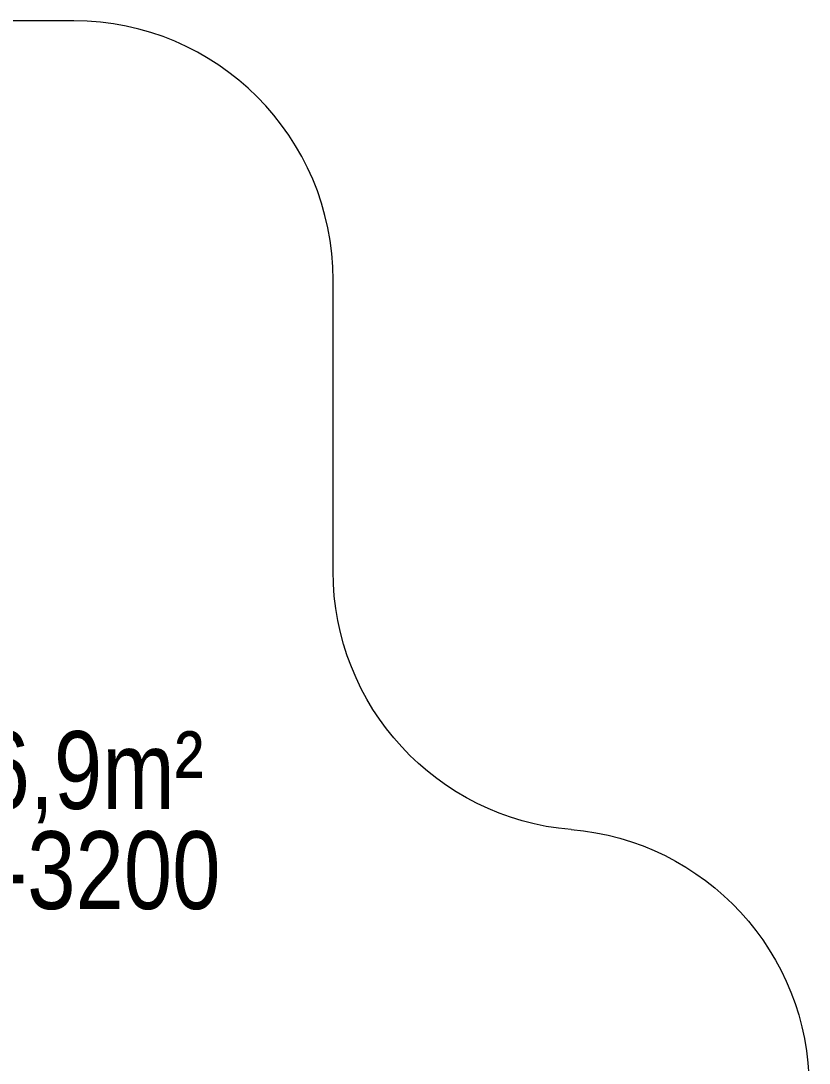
# Model space of a CAD drawing. Header units: millimetres. Extents: x -8465 to 5258, y -4560 to 4592.
# Drawn here: x 2217 to 5258, y 572 to 4592 of the extents above; entities that cross this region are included whole.
import ezdxf

# ---------------------------------------------------------------- set-up
doc = ezdxf.new("R2010")
doc.units = ezdxf.units.MM
doc.layers.add('DIKOM_ЗОНА', color=80, linetype='Continuous')
doc.layers.add('DIKOM_РАЗМЕР_ОБЪЕКТА', color=7, linetype='Continuous')
doc.styles.add('style1', font='arial.ttf', dxfattribs={"width": 0.8})

msp = doc.modelspace()

# ---------------------------------------------------------------- linework, layer by layer
at = {"layer": 'DIKOM_ЗОНА', "color": 3, "lineweight": 15}
for points in [[(4340.156, 1473.169, -0.39045389), (3421.861, 2469.825), (3421.861, 3592.177, 0.41421356), (2421.861, 4592.177), (-824.286, 4592.177, 0.31371392), (-1761.99, 3939.613)], [(4340.156, 1473.169, -0.39045389), (5258.451, 476.512), (5258.451, -1112.706, -0.41421356), (4258.451, -2112.706), (3132.605, -2112.706, 0.29749117), (2217.16, -2710.264)]]:
    msp.add_lwpolyline(points, format="xyb", dxfattribs=at)

# ---------------------------------------------------------------- texts
at = {"layer": 'DIKOM_РАЗМЕР_ОБЪЕКТА', "insert": (1878.762, 1852.722), "char_height": 300, "attachment_point": 1, "style": 'style1'}
msp.add_mtext_dynamic_manual_height_columns('66,9m²', width=900.05982, gutter_width=20, heights=[0], dxfattribs=at)
at = {"layer": 'DIKOM_РАЗМЕР_ОБЪЕКТА', "insert": (1887.978, 1466.704), "char_height": 300, "width": 1252.54025, "attachment_point": 1, "style": 'style1'}
msp.add_mtext('H-3200', dxfattribs=at)

doc.saveas('drawing.dxf')
